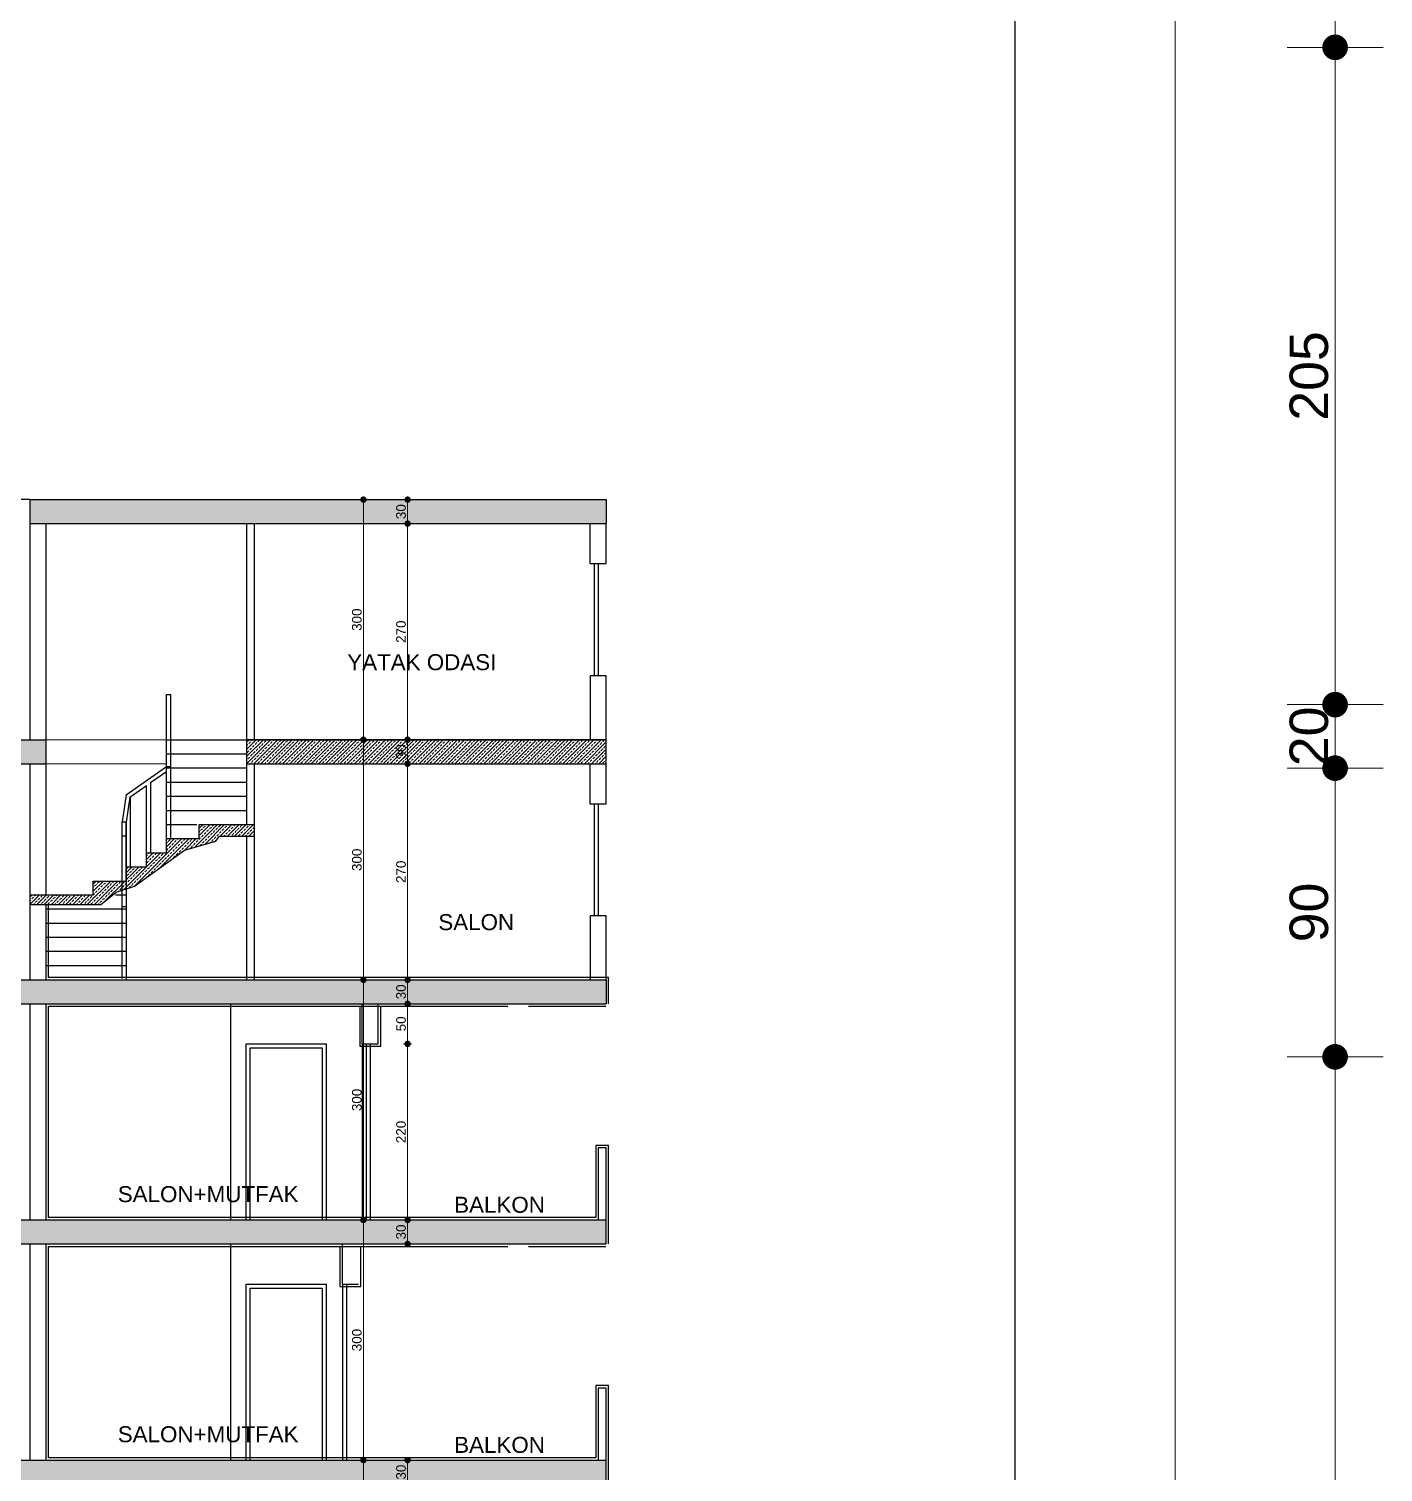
# Model space of a CAD drawing. Header units: millimetres. Extents: x 38129 to 72024, y -56282 to 16512.
# Drawn here: x 41290.3 to 41713.4, y -43674.8 to -43224 of the extents above; entities that cross this region are included whole.
import ezdxf

# ---------------------------------------------------------------- set-up
doc = ezdxf.new("R2010")
doc.units = ezdxf.units.MM
for name, color, linetype, lineweight in [('DIŞÖLÇÜ', 37, 'Continuous', 0), ('DUVAR', 255, 'Continuous', 30), ('GÖR 15', 115, 'Continuous', 15), ('KAPI', 4, 'Continuous', 30), ('M', 210, 'Continuous', 30), ('mahal', 7, 'Continuous', 5), ('pencere', 195, 'Continuous', 30), ('TARAMA', 252, 'Continuous', 0), ('ölçü İÇ', 31, 'Continuous', 0)]:
    doc.layers.add(name, color=color, linetype=linetype, lineweight=lineweight)
doc.layers.add('sıva', color=41, linetype='Continuous')
doc.styles.add('icdisolcu_yazi', font='arial.ttf')
doc.styles.get("Standard").update_dxf_attribs({"font": 'arial.ttf'})
doc.dimstyles.new('İç Ölçü', dxfattribs={"dimtxt": 12, "dimasz": 8, "dimexe": 5, "dimexo": 0, "dimgap": 2, "dimtad": 1, "dimdec": 0, "dimzin": 12, "dimdsep": 46, "dimtxsty": 'icdisolcu_yazi', "dimblk": 'DOT', "dimcen": 8, "dimdle": 5, "dimclrd": 256, "dimclre": 256, "dimclrt": 7, "dimadec": 0, "dimazin": 3, "dimtfac": 1, "dimtdec": 0, "dimtix": 1, "dimtmove": 2, "dimatfit": 3, "dimldrblk": 'DOT', "dimfxl": 0, "dimtolj": 1, "dimtzin": 0, "dimlwd": -1, "dimlwe": -1, "dimarcsym": 0})

# ---------------------------------------------------------------- blocks, each defined once
blk = doc.blocks.new('_Dot')
at = {"color": 0, "lineweight": -2}
blk.add_line((-0.5, 0), (-1, 0), dxfattribs=at)
at = {"color": 0, "lineweight": 30, "const_width": 0.5}
blk.add_lwpolyline([(-0.25, 0, 1), (0.25, 0, 1)], format="xyb", close=True, dxfattribs=at)
blk = doc.blocks.new('*D645')
at = {"layer": 'Defpoints', "color": 0, "lineweight": 120, "transparency": 16777216}
for p in [(41698.4, -43545.06), (41698.4, -43545.06), (41698.4, -43869.89)]:
    blk.add_point(p, dxfattribs=at)
at = {"layer": 'DIŞÖLÇÜ', "transparency": 16777216}
for p, q in [((41698.4, -43545.06), (41703.4, -43545.06)), ((41698.4, -43869.89), (41703.4, -43869.89))]:
    blk.add_line(p, q, dxfattribs=at)
at = {"layer": 'DIŞÖLÇÜ', "linetype": 'Continuous', "transparency": 16777216}
blk.add_line((41698.4, -43861.89), (41698.4, -43553.06), dxfattribs=at)
at = {"layer": 'DIŞÖLÇÜ', "transparency": 16777216, "xscale": 8, "yscale": 8, "zscale": 8}
for p, rotation in [((41698.4, -43545.06), 90), ((41698.4, -43869.89), 270)]:
    blk.add_blockref('_Dot', p, dxfattribs=dict(at, rotation=rotation))
at = {"layer": 'DIŞÖLÇÜ', "color": 7, "transparency": 16777216, "insert": (41690.27, -43707.48), "char_height": 12, "attachment_point": 5, "rotation": 90, "style": 'icdisolcu_yazi'}
blk.add_mtext('\\A1;325', dxfattribs=at)
blk = doc.blocks.new('*D646')
at = {"layer": 'Defpoints', "color": 0, "lineweight": 120, "transparency": 16777216}
for p in [(41698.4, -43454.89), (41698.4, -43454.89), (41698.4, -43545.06)]:
    blk.add_point(p, dxfattribs=at)
at = {"layer": 'DIŞÖLÇÜ', "transparency": 16777216}
for p, q in [((41698.4, -43454.89), (41703.4, -43454.89)), ((41698.4, -43545.06), (41703.4, -43545.06))]:
    blk.add_line(p, q, dxfattribs=at)
at = {"layer": 'DIŞÖLÇÜ', "linetype": 'Continuous', "transparency": 16777216}
blk.add_line((41698.4, -43537.06), (41698.4, -43462.89), dxfattribs=at)
at = {"layer": 'DIŞÖLÇÜ', "transparency": 16777216, "xscale": 8, "yscale": 8, "zscale": 8}
for p, rotation in [((41698.4, -43454.89), 90), ((41698.4, -43545.06), 270)]:
    blk.add_blockref('_Dot', p, dxfattribs=dict(at, rotation=rotation))
at = {"layer": 'DIŞÖLÇÜ', "color": 7, "transparency": 16777216, "insert": (41690.27, -43499.98), "char_height": 12, "attachment_point": 5, "rotation": 90, "style": 'icdisolcu_yazi'}
blk.add_mtext('\\A1;90', dxfattribs=at)
blk = doc.blocks.new('*D647')
at = {"layer": 'Defpoints', "color": 0, "lineweight": 120, "transparency": 16777216}
for p in [(41698.4, -43435.05), (41698.4, -43435.05), (41698.4, -43454.89)]:
    blk.add_point(p, dxfattribs=at)
at = {"layer": 'DIŞÖLÇÜ', "linetype": 'Continuous', "transparency": 16777216}
for p, q in [((41698.4, -43427.05), (41698.4, -43419.05)), ((41698.4, -43454.89), (41698.4, -43435.05)), ((41698.4, -43462.89), (41698.4, -43470.89))]:
    blk.add_line(p, q, dxfattribs=at)
at = {"layer": 'DIŞÖLÇÜ', "transparency": 16777216}
for p, q in [((41698.4, -43435.05), (41703.4, -43435.05)), ((41698.4, -43454.89), (41703.4, -43454.89))]:
    blk.add_line(p, q, dxfattribs=at)
at = {"layer": 'DIŞÖLÇÜ', "transparency": 16777216, "xscale": 8, "yscale": 8, "zscale": 8}
for p, rotation in [((41698.4, -43435.05), 270), ((41698.4, -43454.89), 90)]:
    blk.add_blockref('_Dot', p, dxfattribs=dict(at, rotation=rotation))
at = {"layer": 'DIŞÖLÇÜ', "color": 7, "transparency": 16777216, "insert": (41690.27, -43444.97), "char_height": 12, "attachment_point": 5, "rotation": 90, "style": 'icdisolcu_yazi'}
blk.add_mtext('\\A1;20', dxfattribs=at)
blk = doc.blocks.new('*D648')
at = {"layer": 'Defpoints', "color": 0, "lineweight": 120, "transparency": 16777216}
for p in [(41698.4, -43229.74), (41698.4, -43229.74), (41698.4, -43435.05)]:
    blk.add_point(p, dxfattribs=at)
at = {"layer": 'DIŞÖLÇÜ', "transparency": 16777216}
for p, q in [((41698.4, -43229.74), (41703.4, -43229.74)), ((41698.4, -43435.05), (41703.4, -43435.05))]:
    blk.add_line(p, q, dxfattribs=at)
at = {"layer": 'DIŞÖLÇÜ', "linetype": 'Continuous', "transparency": 16777216}
blk.add_line((41698.4, -43427.05), (41698.4, -43237.74), dxfattribs=at)
at = {"layer": 'DIŞÖLÇÜ', "transparency": 16777216, "xscale": 8, "yscale": 8, "zscale": 8}
for p, rotation in [((41698.4, -43229.74), 90), ((41698.4, -43435.05), 270)]:
    blk.add_blockref('_Dot', p, dxfattribs=dict(at, rotation=rotation))
at = {"layer": 'DIŞÖLÇÜ', "color": 7, "transparency": 16777216, "insert": (41690.27, -43332.39), "char_height": 12, "attachment_point": 5, "rotation": 90, "style": 'icdisolcu_yazi'}
blk.add_mtext('\\A1;205', dxfattribs=at)
blk = doc.blocks.new('*D651')
at = {"layer": 'Defpoints', "color": 0, "lineweight": 120, "transparency": 16777216}
for p in [(41598.4, -42861.66), (41598.39, -45540.12), (41598.39, -45540.12)]:
    blk.add_point(p, dxfattribs=at)
at = {"layer": 'DIŞÖLÇÜ', "transparency": 16777216}
for p, q in [((41598.4, -42861.66), (41593.39, -42861.66)), ((41598.39, -45540.12), (41603.39, -45540.12))]:
    blk.add_line(p, q, dxfattribs=at)
at = {"layer": 'DIŞÖLÇÜ', "linetype": 'Continuous', "transparency": 16777216}
blk.add_line((41598.39, -42869.66), (41598.39, -45532.12), dxfattribs=at)
at = {"layer": 'DIŞÖLÇÜ', "transparency": 16777216, "xscale": 8, "yscale": 8, "zscale": 8}
for p, rotation in [((41598.39, -42861.66), 90), ((41598.39, -45540.12), 270)]:
    blk.add_blockref('_Dot', p, dxfattribs=dict(at, rotation=rotation))
at = {"layer": 'DIŞÖLÇÜ', "color": 7, "transparency": 16777216, "insert": (41590.26, -44200.89), "char_height": 12, "attachment_point": 5, "rotation": 90, "style": 'icdisolcu_yazi'}
blk.add_mtext('\\A1;2678', dxfattribs=at)
blk = doc.blocks.new('*D654')
at = {"layer": 'Defpoints', "color": 0, "lineweight": 120, "transparency": 16777216}
for p in [(41648.4, -42861.66), (41648.39, -45540.12), (41648.39, -45540.12)]:
    blk.add_point(p, dxfattribs=at)
at = {"layer": 'DIŞÖLÇÜ', "transparency": 16777216}
for p, q in [((41648.4, -42861.66), (41643.39, -42861.66)), ((41648.39, -45540.12), (41653.39, -45540.12))]:
    blk.add_line(p, q, dxfattribs=at)
at = {"layer": 'DIŞÖLÇÜ', "linetype": 'Continuous', "transparency": 16777216}
blk.add_line((41648.39, -42869.66), (41648.39, -45532.12), dxfattribs=at)
at = {"layer": 'DIŞÖLÇÜ', "transparency": 16777216, "xscale": 8, "yscale": 8, "zscale": 8}
for p, rotation in [((41648.39, -42861.66), 90), ((41648.39, -45540.12), 270)]:
    blk.add_blockref('_Dot', p, dxfattribs=dict(at, rotation=rotation))
at = {"layer": 'DIŞÖLÇÜ', "color": 7, "transparency": 16777216, "insert": (41640.26, -44200.89), "char_height": 12, "attachment_point": 5, "rotation": 90, "style": 'icdisolcu_yazi'}
blk.add_mtext('\\A1;2678', dxfattribs=at)
blk = doc.blocks.new('*D657')
at = {"layer": 'Defpoints', "color": 0, "lineweight": 120, "transparency": 16777216}
for p in [(41698.4, -43174.74), (41698.4, -43229.74), (41698.4, -43229.74)]:
    blk.add_point(p, dxfattribs=at)
at = {"layer": 'DIŞÖLÇÜ', "transparency": 16777216}
for p, q in [((41698.4, -43174.74), (41703.4, -43174.74)), ((41698.4, -43229.74), (41703.4, -43229.74))]:
    blk.add_line(p, q, dxfattribs=at)
at = {"layer": 'DIŞÖLÇÜ', "linetype": 'Continuous', "transparency": 16777216}
blk.add_line((41698.4, -43182.74), (41698.4, -43221.74), dxfattribs=at)
at = {"layer": 'DIŞÖLÇÜ', "transparency": 16777216, "xscale": 8, "yscale": 8, "zscale": 8}
for p, rotation in [((41698.4, -43174.74), 90), ((41698.4, -43229.74), 270)]:
    blk.add_blockref('_Dot', p, dxfattribs=dict(at, rotation=rotation))
at = {"layer": 'DIŞÖLÇÜ', "color": 7, "transparency": 16777216, "insert": (41690.3, -43202.24), "char_height": 12, "attachment_point": 5, "rotation": 90, "style": 'icdisolcu_yazi'}
blk.add_mtext('\\A1;55', dxfattribs=at)
blk = doc.blocks.new('*D2831')
at = {"layer": 'Defpoints', "color": 0, "transparency": 16777216}
for p in [(49391.4, -83958.9), (49391.4, -83988.9), (49391.4, -83988.9)]:
    blk.add_point(p, dxfattribs=at)
at = {"layer": 'ölçü İÇ', "transparency": 16777216}
for p, q in [((49391.4, -83958.9), (49396.4, -83958.9)), ((49391.4, -83988.9), (49396.4, -83988.9))]:
    blk.add_line(p, q, dxfattribs=at)
at = {"layer": 'ölçü İÇ', "linetype": 'Continuous', "transparency": 16777216}
blk.add_line((49391.4, -83966.9), (49391.4, -83980.9), dxfattribs=at)
at = {"layer": 'ölçü İÇ', "transparency": 16777216, "xscale": 8, "yscale": 8, "zscale": 8}
for p, rotation in [((49391.4, -83958.9), 90), ((49391.4, -83988.9), 270)]:
    blk.add_blockref('_Dot', p, dxfattribs=dict(at, rotation=rotation))
at = {"layer": 'ölçü İÇ', "color": 7, "transparency": 16777216, "insert": (49383.2, -83973.9), "char_height": 12, "attachment_point": 5, "rotation": 90, "style": 'icdisolcu_yazi'}
blk.add_mtext('\\A1;30', dxfattribs=at)
blk = doc.blocks.new('*D2832')
at = {"layer": 'Defpoints', "color": 0, "transparency": 16777216}
for p in [(49391.4, -84258.9), (49391.4, -84288.9), (49391.4, -84288.9)]:
    blk.add_point(p, dxfattribs=at)
at = {"layer": 'ölçü İÇ', "transparency": 16777216}
for p, q in [((49391.4, -84258.9), (49396.4, -84258.9)), ((49391.4, -84288.9), (49396.4, -84288.9))]:
    blk.add_line(p, q, dxfattribs=at)
at = {"layer": 'ölçü İÇ', "linetype": 'Continuous', "transparency": 16777216}
blk.add_line((49391.4, -84266.9), (49391.4, -84280.9), dxfattribs=at)
at = {"layer": 'ölçü İÇ', "transparency": 16777216, "xscale": 8, "yscale": 8, "zscale": 8}
for p, rotation in [((49391.4, -84258.9), 90), ((49391.4, -84288.9), 270)]:
    blk.add_blockref('_Dot', p, dxfattribs=dict(at, rotation=rotation))
at = {"layer": 'ölçü İÇ', "color": 7, "transparency": 16777216, "insert": (49383.2, -84273.9), "char_height": 12, "attachment_point": 5, "rotation": 90, "style": 'icdisolcu_yazi'}
blk.add_mtext('\\A1;30', dxfattribs=at)
blk = doc.blocks.new('*D2833')
at = {"layer": 'Defpoints', "color": 0, "transparency": 16777216}
for p in [(49391.4, -84558.9), (49391.4, -84588.9), (49391.4, -84588.9)]:
    blk.add_point(p, dxfattribs=at)
at = {"layer": 'ölçü İÇ', "transparency": 16777216}
for p, q in [((49391.4, -84558.9), (49396.4, -84558.9)), ((49391.4, -84588.9), (49396.4, -84588.9))]:
    blk.add_line(p, q, dxfattribs=at)
at = {"layer": 'ölçü İÇ', "linetype": 'Continuous', "transparency": 16777216}
blk.add_line((49391.4, -84566.9), (49391.4, -84580.9), dxfattribs=at)
at = {"layer": 'ölçü İÇ', "transparency": 16777216, "xscale": 8, "yscale": 8, "zscale": 8}
for p, rotation in [((49391.4, -84558.9), 90), ((49391.4, -84588.9), 270)]:
    blk.add_blockref('_Dot', p, dxfattribs=dict(at, rotation=rotation))
at = {"layer": 'ölçü İÇ', "color": 7, "transparency": 16777216, "insert": (49383.2, -84573.9), "char_height": 12, "attachment_point": 5, "rotation": 90, "style": 'icdisolcu_yazi'}
blk.add_mtext('\\A1;30', dxfattribs=at)
blk = doc.blocks.new('*D2850')
at = {"layer": 'Defpoints', "color": 0, "transparency": 16777216}
for p in [(49336.2, -84558.9), (49336.2, -84558.9), (49336.2, -84858.9)]:
    blk.add_point(p, dxfattribs=at)
at = {"layer": 'ölçü İÇ', "transparency": 16777216}
for p, q in [((49336.2, -84558.9), (49341.2, -84558.9)), ((49336.2, -84858.9), (49341.2, -84858.9))]:
    blk.add_line(p, q, dxfattribs=at)
at = {"layer": 'ölçü İÇ', "linetype": 'Continuous', "transparency": 16777216}
blk.add_line((49336.2, -84850.9), (49336.2, -84566.9), dxfattribs=at)
at = {"layer": 'ölçü İÇ', "transparency": 16777216, "xscale": 8, "yscale": 8, "zscale": 8}
for p, rotation in [((49336.2, -84558.9), 90), ((49336.2, -84858.9), 270)]:
    blk.add_blockref('_Dot', p, dxfattribs=dict(at, rotation=rotation))
at = {"layer": 'ölçü İÇ', "color": 7, "transparency": 16777216, "insert": (49328, -84708.9), "char_height": 12, "attachment_point": 5, "rotation": 90, "style": 'icdisolcu_yazi'}
blk.add_mtext('\\A1;300', dxfattribs=at)
blk = doc.blocks.new('*D2851')
at = {"layer": 'Defpoints', "color": 0, "transparency": 16777216}
for p in [(49336.2, -84258.9), (49336.2, -84258.9), (49336.2, -84558.9)]:
    blk.add_point(p, dxfattribs=at)
at = {"layer": 'ölçü İÇ', "transparency": 16777216}
for p, q in [((49336.2, -84258.9), (49341.2, -84258.9)), ((49336.2, -84558.9), (49341.2, -84558.9))]:
    blk.add_line(p, q, dxfattribs=at)
at = {"layer": 'ölçü İÇ', "linetype": 'Continuous', "transparency": 16777216}
blk.add_line((49336.2, -84550.9), (49336.2, -84266.9), dxfattribs=at)
at = {"layer": 'ölçü İÇ', "transparency": 16777216, "xscale": 8, "yscale": 8, "zscale": 8}
for p, rotation in [((49336.2, -84258.9), 90), ((49336.2, -84558.9), 270)]:
    blk.add_blockref('_Dot', p, dxfattribs=dict(at, rotation=rotation))
at = {"layer": 'ölçü İÇ', "color": 7, "transparency": 16777216, "insert": (49328, -84408.9), "char_height": 12, "attachment_point": 5, "rotation": 90, "style": 'icdisolcu_yazi'}
blk.add_mtext('\\A1;300', dxfattribs=at)
blk = doc.blocks.new('*D2852')
at = {"layer": 'Defpoints', "color": 0, "transparency": 16777216}
for p in [(49336.2, -83958.9), (49336.2, -83958.9), (49336.2, -84258.9)]:
    blk.add_point(p, dxfattribs=at)
at = {"layer": 'ölçü İÇ', "transparency": 16777216}
for p, q in [((49336.2, -83958.9), (49341.2, -83958.9)), ((49336.2, -84258.9), (49341.2, -84258.9))]:
    blk.add_line(p, q, dxfattribs=at)
at = {"layer": 'ölçü İÇ', "linetype": 'Continuous', "transparency": 16777216}
blk.add_line((49336.2, -84250.9), (49336.2, -83966.9), dxfattribs=at)
at = {"layer": 'ölçü İÇ', "transparency": 16777216, "xscale": 8, "yscale": 8, "zscale": 8}
for p, rotation in [((49336.2, -83958.9), 90), ((49336.2, -84258.9), 270)]:
    blk.add_blockref('_Dot', p, dxfattribs=dict(at, rotation=rotation))
at = {"layer": 'ölçü İÇ', "color": 7, "transparency": 16777216, "insert": (49328, -84108.9), "char_height": 12, "attachment_point": 5, "rotation": 90, "style": 'icdisolcu_yazi'}
blk.add_mtext('\\A1;300', dxfattribs=at)
blk = doc.blocks.new('*D2853')
at = {"layer": 'Defpoints', "color": 0, "transparency": 16777216}
for p in [(49333.5, -83658.9), (49336.2, -83658.9), (49336.2, -83958.9)]:
    blk.add_point(p, dxfattribs=at)
at = {"layer": 'ölçü İÇ', "transparency": 16777216}
for p, q in [((49333.5, -83658.9), (49341.2, -83658.9)), ((49336.2, -83958.9), (49341.2, -83958.9))]:
    blk.add_line(p, q, dxfattribs=at)
at = {"layer": 'ölçü İÇ', "linetype": 'Continuous', "transparency": 16777216}
blk.add_line((49336.2, -83950.9), (49336.2, -83666.9), dxfattribs=at)
at = {"layer": 'ölçü İÇ', "transparency": 16777216, "xscale": 8, "yscale": 8, "zscale": 8}
for p, rotation in [((49336.2, -83658.9), 90), ((49336.2, -83958.9), 270)]:
    blk.add_blockref('_Dot', p, dxfattribs=dict(at, rotation=rotation))
at = {"layer": 'ölçü İÇ', "color": 7, "transparency": 16777216, "insert": (49328, -83808.9), "char_height": 12, "attachment_point": 5, "rotation": 90, "style": 'icdisolcu_yazi'}
blk.add_mtext('\\A1;300', dxfattribs=at)
blk = doc.blocks.new('*D2854')
at = {"layer": 'Defpoints', "color": 0, "transparency": 16777216}
for p in [(49336.2, -83358.9), (49340.5, -83358.9), (49333.5, -83658.9)]:
    blk.add_point(p, dxfattribs=at)
at = {"layer": 'ölçü İÇ', "transparency": 16777216}
for p, q in [((49340.5, -83358.9), (49331.2, -83358.9)), ((49333.5, -83658.9), (49341.2, -83658.9))]:
    blk.add_line(p, q, dxfattribs=at)
at = {"layer": 'ölçü İÇ', "linetype": 'Continuous', "transparency": 16777216}
blk.add_line((49336.2, -83650.9), (49336.2, -83366.9), dxfattribs=at)
at = {"layer": 'ölçü İÇ', "transparency": 16777216, "xscale": 8, "yscale": 8, "zscale": 8}
for p, rotation in [((49336.2, -83358.9), 90), ((49336.2, -83658.9), 270)]:
    blk.add_blockref('_Dot', p, dxfattribs=dict(at, rotation=rotation))
at = {"layer": 'ölçü İÇ', "color": 7, "transparency": 16777216, "insert": (49328, -83508.9), "char_height": 12, "attachment_point": 5, "rotation": 90, "style": 'icdisolcu_yazi'}
blk.add_mtext('\\A1;300', dxfattribs=at)
blk = doc.blocks.new('*D2855')
at = {"layer": 'Defpoints', "color": 0, "transparency": 16777216}
for p in [(49391.4, -83688.9), (49401.8, -83688.9), (49391.4, -83958.9)]:
    blk.add_point(p, dxfattribs=at)
at = {"layer": 'ölçü İÇ', "transparency": 16777216}
for p, q in [((49396.4, -83688.9), (49386.4, -83688.9)), ((49391.4, -83958.9), (49396.4, -83958.9))]:
    blk.add_line(p, q, dxfattribs=at)
at = {"layer": 'ölçü İÇ', "linetype": 'Continuous', "transparency": 16777216}
blk.add_line((49391.4, -83950.9), (49391.4, -83696.9), dxfattribs=at)
at = {"layer": 'ölçü İÇ', "transparency": 16777216, "xscale": 8, "yscale": 8, "zscale": 8}
for p, rotation in [((49391.4, -83688.9), 90), ((49391.4, -83958.9), 270)]:
    blk.add_blockref('_Dot', p, dxfattribs=dict(at, rotation=rotation))
at = {"layer": 'ölçü İÇ', "color": 7, "transparency": 16777216, "insert": (49383.2, -83823.9), "char_height": 12, "attachment_point": 5, "rotation": 90, "style": 'icdisolcu_yazi'}
blk.add_mtext('\\A1;270', dxfattribs=at)
blk = doc.blocks.new('*D2856')
at = {"layer": 'Defpoints', "color": 0, "transparency": 16777216}
for p in [(49391.4, -83658.9), (49401.8, -83658.9), (49401.8, -83688.9)]:
    blk.add_point(p, dxfattribs=at)
at = {"layer": 'ölçü İÇ', "transparency": 16777216}
for p, q in [((49396.4, -83658.9), (49386.4, -83658.9)), ((49396.4, -83688.9), (49386.4, -83688.9))]:
    blk.add_line(p, q, dxfattribs=at)
at = {"layer": 'ölçü İÇ', "linetype": 'Continuous', "transparency": 16777216}
blk.add_line((49391.4, -83680.9), (49391.4, -83666.9), dxfattribs=at)
at = {"layer": 'ölçü İÇ', "transparency": 16777216, "xscale": 8, "yscale": 8, "zscale": 8}
for p, rotation in [((49391.4, -83658.9), 90), ((49391.4, -83688.9), 270)]:
    blk.add_blockref('_Dot', p, dxfattribs=dict(at, rotation=rotation))
at = {"layer": 'ölçü İÇ', "color": 7, "transparency": 16777216, "insert": (49383.2, -83673.9), "char_height": 12, "attachment_point": 5, "rotation": 90, "style": 'icdisolcu_yazi'}
blk.add_mtext('\\A1;30', dxfattribs=at)
blk = doc.blocks.new('*D2857')
at = {"layer": 'Defpoints', "color": 0, "transparency": 16777216}
for p in [(49391.4, -83388.9), (49420.7, -83388.9), (49401.8, -83658.9)]:
    blk.add_point(p, dxfattribs=at)
at = {"layer": 'ölçü İÇ', "transparency": 16777216}
for p, q in [((49396.4, -83388.9), (49386.4, -83388.9)), ((49396.4, -83658.9), (49386.4, -83658.9))]:
    blk.add_line(p, q, dxfattribs=at)
at = {"layer": 'ölçü İÇ', "linetype": 'Continuous', "transparency": 16777216}
blk.add_line((49391.4, -83650.9), (49391.4, -83396.9), dxfattribs=at)
at = {"layer": 'ölçü İÇ', "transparency": 16777216, "xscale": 8, "yscale": 8, "zscale": 8}
for p, rotation in [((49391.4, -83388.9), 90), ((49391.4, -83658.9), 270)]:
    blk.add_blockref('_Dot', p, dxfattribs=dict(at, rotation=rotation))
at = {"layer": 'ölçü İÇ', "color": 7, "transparency": 16777216, "insert": (49383.2, -83523.9), "char_height": 12, "attachment_point": 5, "rotation": 90, "style": 'icdisolcu_yazi'}
blk.add_mtext('\\A1;270', dxfattribs=at)
blk = doc.blocks.new('*D2858')
at = {"layer": 'Defpoints', "color": 0, "transparency": 16777216}
for p in [(49391.4, -83358.9), (49420.7, -83358.9), (49420.7, -83388.9)]:
    blk.add_point(p, dxfattribs=at)
at = {"layer": 'ölçü İÇ', "transparency": 16777216}
for p, q in [((49396.4, -83358.9), (49386.4, -83358.9)), ((49396.4, -83388.9), (49386.4, -83388.9))]:
    blk.add_line(p, q, dxfattribs=at)
at = {"layer": 'ölçü İÇ', "linetype": 'Continuous', "transparency": 16777216}
blk.add_line((49391.4, -83380.9), (49391.4, -83366.9), dxfattribs=at)
at = {"layer": 'ölçü İÇ', "transparency": 16777216, "xscale": 8, "yscale": 8, "zscale": 8}
for p, rotation in [((49391.4, -83358.9), 90), ((49391.4, -83388.9), 270)]:
    blk.add_blockref('_Dot', p, dxfattribs=dict(at, rotation=rotation))
at = {"layer": 'ölçü İÇ', "color": 7, "transparency": 16777216, "insert": (49383.2, -83373.9), "char_height": 12, "attachment_point": 5, "rotation": 90, "style": 'icdisolcu_yazi'}
blk.add_mtext('\\A1;30', dxfattribs=at)
blk = doc.blocks.new('MDKFDKFD')
at = {"layer": 'TARAMA'}
h = blk.add_hatch(dxfattribs=at)
h.set_pattern_fill('ANSI33', color=256)
h.set_pattern_definition([(45, (47642.8597, -87022.94), (-4.490128, 4.490128), []), (45, (47647.35, -87022.94), (-4.490128, 4.490128), [3.175, -1.5875])])
h.paths.add_polyline_path([(48919.6, -83358.9), (48919.6, -83388.9), (49639.6, -83388.9), (49639.6, -83358.9)])
h = blk.add_hatch(dxfattribs=at)
h.set_pattern_fill('ANSI33', color=256)
h.set_pattern_definition([(45, (4939.406, -63386.696), (-4.4901281, 4.4901281), []), (45, (4943.896, -63386.696), (-4.4901281, 4.4901281), [3.175, -1.5875])])
h.paths.add_polyline_path([(48939.6, -83688.9), (48939.6, -83658.9), (48004.6, -83658.9), (48004.6, -83688.9)])
h = blk.add_hatch(dxfattribs=at)
h.set_pattern_fill('ANSI33', color=256)
h.set_pattern_definition([(45, (-4845.231, -63603.3096), (-4.49012806, 4.49012806), []), (45, (-4840.741, -63603.3096), (-4.49012806, 4.49012806), [3.175, -1.5875])])
h.paths.add_polyline_path([(49190.1, -83688.9), (49639.6, -83688.9), (49639.6, -83658.9), (49190.1, -83658.9)])
h = blk.add_hatch(dxfattribs=at)
h.set_pattern_fill('ANSI33', color=256)
h.set_pattern_definition([(45, (-1545.7826, -63603.227), (-4.49012806, 4.49012806), []), (45, (-1541.2925, -63603.227), (-4.49012806, 4.49012806), [3.175, -1.5875])])
h.paths.add_polyline_path([(49065.1, -83800.1), (49065.1, -83817.7), (49039.6, -83817.7), (49039.6, -83835.4), (48998.6, -83835.4), (48998.6, -83853), (48919.6, -83853), (48919.6, -83864.6), (49008.1, -83864.6), (49027.1, -83849.4), (49050, -83842), (49112.7, -83796.8), (49151.8, -83785.8), (49156.4, -83779.4), (49199.6, -83779.4), (49199.6, -83764.8), (49131.1, -83764.8), (49131.1, -83782.4), (49090.1, -83782.4), (49090.1, -83800.1)])
h = blk.add_hatch(dxfattribs=at)
h.set_pattern_fill('ANSI33', color=256)
h.set_pattern_definition([(45, (4939.406, -63686.696), (-4.4901281, 4.4901281), []), (45, (4943.896, -63686.696), (-4.4901281, 4.4901281), [3.175, -1.5875])])
h.paths.add_polyline_path([(49639.6, -83988.9), (49639.6, -83958.9), (48004.6, -83958.9), (48004.6, -83988.9)])
h = blk.add_hatch(dxfattribs=at)
h.set_pattern_fill('ANSI33', color=256)
h.set_pattern_definition([(45, (4939.406, -63986.696), (-4.4901281, 4.4901281), []), (45, (4943.896, -63986.696), (-4.4901281, 4.4901281), [3.175, -1.5875])])
h.paths.add_polyline_path([(49639.6, -84288.9), (49639.6, -84258.9), (48004.6, -84258.9), (48004.6, -84288.9)])
h = blk.add_hatch(dxfattribs=at)
h.set_pattern_fill('ANSI33', color=256)
h.set_pattern_definition([(45, (4939.406, -64286.696), (-4.4901281, 4.4901281), []), (45, (4943.896, -64286.696), (-4.4901281, 4.4901281), [3.175, -1.5875])])
h.paths.add_polyline_path([(49639.6, -84588.9), (49639.6, -84558.9), (48004.6, -84558.9), (48004.6, -84588.9)])
at = {"layer": 'DUVAR'}
for p, q in [((48919.6, -83658.9), (48919.6, -83358.9)), ((48919.6, -83358.9), (49639.6, -83358.9)), ((49639.6, -83358.9), (49639.6, -83388.9)), ((48919.6, -83388.9), (49639.6, -83388.9)), ((48939.6, -83658.9), (48939.6, -83388.9)), ((49190.1, -83388.9), (49190.1, -83764.8)), ((49199.6, -83388.9), (49199.6, -83658.9)), ((49619.6, -83438.9), (49619.6, -83388.9)), ((49639.6, -83438.9), (49639.6, -83388.9)), ((49619.6, -83438.9), (49639.6, -83438.9)), ((48004.6, -83658.9), (48939.6, -83658.9)), ((48939.6, -83853), (48939.6, -83658.9)), ((49190.1, -83658.9), (49639.6, -83658.9)), ((48004.6, -83688.9), (48939.6, -83688.9)), ((48919.6, -83958.9), (48919.6, -83688.9)), ((49193.7, -83688.9), (49639.6, -83688.9)), ((49199.6, -83688.9), (49199.6, -83958.9)), ((49619.6, -83738.9), (49619.6, -83688.9)), ((49639.6, -83738.9), (49639.6, -83688.9)), ((49619.6, -83738.9), (49639.6, -83738.9)), ((49190.1, -83779.4), (49190.1, -83958.9)), ((48998.6, -83853), (48919.6, -83853)), ((48939.6, -83958.9), (48939.6, -83864.6)), ((48004.6, -83958.9), (49639.6, -83958.9)), ((49639.6, -83958.9), (49639.6, -83988.9)), ((48004.6, -83988.9), (49639.6, -83988.9)), ((48919.6, -84258.9), (48919.6, -83988.9)), ((48939.6, -84258.9), (48939.6, -83988.9)), ((49334.8, -84038.9), (49334.8, -83988.9)), ((49354.8, -84038.9), (49354.8, -83988.9)), ((49334.8, -84038.9), (49354.8, -84038.9)), ((48004.6, -84258.9), (49639.6, -84258.9)), ((48004.6, -84288.9), (49639.6, -84288.9)), ((48919.6, -84558.9), (48919.6, -84288.9)), ((48939.6, -84558.9), (48939.6, -84288.9)), ((49309.9, -84338.9), (49309.9, -84288.9)), ((49309.9, -84338.9), (49329.9, -84338.9)), ((48004.6, -84558.9), (49639.6, -84558.9))]:
    blk.add_line(p, q, dxfattribs=at)
for points in [[(49639.6, -83658.9), (49639.6, -83578.9), (49619.6, -83578.9), (49619.6, -83658.9)], [(48998.6, -83853), (48998.6, -83835.4), (49039.6, -83835.4), (49039.6, -83817.7), (49065.1, -83817.7), (49065.1, -83800.1), (49090.1, -83800.1), (49090.1, -83782.4), (49131.1, -83782.4), (49131.1, -83764.8), (49199.6, -83764.8)], [(48919.6, -83864.6), (49008.1, -83864.6), (49027.1, -83849.4), (49050, -83842), (49112.7, -83796.8), (49151.8, -83785.8), (49156.4, -83779.4), (49199.6, -83779.4)], [(49639.6, -83958.9), (49639.6, -83878.9), (49619.6, -83878.9), (49619.6, -83958.9)], [(49639.6, -84288.9), (49639.6, -84168.9), (49629.6, -84168.9), (49629.6, -84258.9)], [(49639.6, -84588.9), (49639.6, -84468.9), (49629.6, -84468.9), (49629.6, -84558.9)]]:
    blk.add_lwpolyline(points, dxfattribs=at)
blk.add_lwpolyline([(49190.1, -83688.9), (49639.6, -83688.9), (49639.6, -83658.9), (49190.1, -83658.9)], close=True, dxfattribs=at)
at = {"layer": 'GÖR 15'}
blk.add_lwpolyline([(48939.6, -83658.9), (49090.1, -83658.9), (49090.1, -83688.9), (48939.6, -83688.9)], close=True, dxfattribs=at)
at = {"layer": 'KAPI'}
for p, q in [((49170.1, -83988.9), (49170.1, -84258.9)), ((49170.1, -84288.9), (49170.1, -84558.9))]:
    blk.add_line(p, q, dxfattribs=at)
for points in [[(49189.6, -84258.9), (49189.6, -84038.9), (49289.6, -84038.9), (49289.6, -84258.9)], [(49194.6, -84258.9), (49194.6, -84043.9), (49284.6, -84043.9), (49284.6, -84258.9)], [(49189.6, -84558.9), (49189.6, -84338.9), (49289.6, -84338.9), (49289.6, -84558.9)], [(49194.6, -84558.9), (49194.6, -84343.9), (49284.6, -84343.9), (49284.6, -84558.9)]]:
    blk.add_lwpolyline(points, dxfattribs=at)
at = {"layer": 'M'}
for p, q in [((49039.6, -83727.7), (49090.1, -83692.4)), ((49070.1, -83712.5), (49090.1, -83698.5)), ((49090.1, -83782.4), (49090.1, -83698.5)), ((49044.3, -83730.6), (49065.1, -83716)), ((49039.6, -83727.7), (49034.8, -83761.3)), ((49044.3, -83730.6), (49039.7, -83762)), ((49039.8, -83853), (49026.5, -83853)), ((49039.6, -83870.7), (48939.6, -83870.7)), ((49039.6, -83888.3), (48939.6, -83888.3)), ((49039.6, -83906), (48939.6, -83906)), ((49039.6, -83923.6), (48939.6, -83923.6)), ((49039.6, -83941.3), (48939.6, -83941.3))]:
    blk.add_line(p, q, dxfattribs=at)
for points in [[(49090.1, -83692.4), (49095.1, -83692.4), (49095.1, -83782.4)], [(49090.1, -83782.4), (49090.1, -83698.5)], [(49065.1, -83800.1), (49065.1, -83716)], [(49070.1, -83712.5), (49070.1, -83800.1)], [(49044.6, -83730.3), (49044.6, -83817.7)], [(49034.8, -83851.3), (49034.8, -83761.3), (49039.8, -83761.3), (49039.8, -83851.3)], [(49039.6, -83817.7), (49039.6, -83761.3)], [(49034.8, -83868.9), (49034.8, -83778.9), (49039.8, -83778.9), (49039.8, -83868.9)], [(49039.8, -83845.3), (49039.8, -83958.9)], [(49034.8, -83957.2), (49034.8, -83867.2), (49039.8, -83867.2), (49039.8, -83957.2)]]:
    blk.add_lwpolyline(points, dxfattribs=at)
at = {"layer": 'pencere'}
for p, q in [((49624.6, -83438.9), (49624.6, -83578.9)), ((49629.6, -83438.9), (49629.6, -83578.9)), ((49624.6, -83738.9), (49624.6, -83878.9)), ((49629.6, -83738.9), (49629.6, -83878.9)), ((49334.8, -84038.9), (49334.8, -84258.9)), ((49339.8, -84038.9), (49339.8, -84258.9)), ((49344.8, -84038.9), (49344.8, -84258.9)), ((49309.9, -84338.9), (49309.9, -84558.9)), ((49314.9, -84338.9), (49314.9, -84558.9))]:
    blk.add_line(p, q, dxfattribs=at)
at = {"layer": 'sıva'}
for p, q in [((49090.5, -83658.9), (49190.1, -83658.9)), ((49090.5, -83676.5), (49190.1, -83676.5)), ((49090.5, -83694.2), (49190.1, -83694.2)), ((49090.5, -83711.8), (49190.1, -83711.8)), ((49090.5, -83729.5), (49190.1, -83729.5)), ((49090.5, -83747.1), (49190.1, -83747.1)), ((49090.5, -83764.8), (49128, -83764.8)), ((48942.6, -84255.9), (48942.6, -83991.9)), ((48942.6, -83991.9), (49516.6, -83991.9)), ((49331.8, -83991.9), (49331.8, -84041.9)), ((49357.8, -84041.9), (49357.8, -83991.9)), ((49542.6, -83991.9), (49639.3, -83991.9)), ((49331.8, -84041.9), (49357.8, -84041.9)), ((49642.6, -84165.9), (49626.6, -84165.9)), ((49626.6, -84165.9), (49626.6, -84255.9)), ((49642.6, -84288.9), (49642.6, -84165.9)), ((49626.6, -84255.9), (48942.6, -84255.9)), ((48942.6, -84555.9), (48942.6, -84291.9)), ((48942.6, -84291.9), (49516.6, -84291.9)), ((49306.9, -84291.9), (49306.9, -84341.9)), ((49332.9, -84341.9), (49332.9, -84291.9)), ((49542.6, -84291.9), (49639.3, -84291.9)), ((49306.9, -84341.9), (49332.9, -84341.9)), ((49642.6, -84465.9), (49626.6, -84465.9)), ((49626.6, -84465.9), (49626.6, -84555.9)), ((49642.6, -84588.9), (49642.6, -84465.9)), ((49626.6, -84555.9), (48942.6, -84555.9))]:
    blk.add_line(p, q, dxfattribs=at)
for points in [[(48919.6, -83358.9), (48489.6, -83358.9), (48489.6, -83568.9)], [(49090.1, -83698.5), (49090.1, -83602.4), (49095.1, -83602.4), (49095.1, -83692.4)], [(49642.6, -83988.9), (49642.6, -83955.9), (49626.6, -83955.9), (49626.6, -83955.9), (48942.6, -83955.9), (48942.6, -83864.6)]]:
    blk.add_lwpolyline(points, dxfattribs=at)
at = {"layer": 'ölçü İÇ'}
for p, q in [((49391.4, -83988.9), (49396.4, -83988.9)), ((49396.4, -84038.9), (49386.4, -84038.9)), ((49396.4, -84038.9), (49386.4, -84038.9)), ((49391.4, -84258.9), (49396.4, -84258.9))]:
    blk.add_line(p, q, dxfattribs=at)
at = {"layer": 'ölçü İÇ', "linetype": 'Continuous'}
for p, q in [((49391.4, -83996.9), (49391.4, -84030.9)), ((49391.4, -84046.9), (49391.4, -84250.9))]:
    blk.add_line(p, q, dxfattribs=at)
at = {"layer": 'ölçü İÇ', "xscale": 8, "yscale": 8, "zscale": 8}
for p, rotation in [((49391.4, -83988.9), 90), ((49391.4, -84038.9), 270), ((49391.4, -84038.9), 90), ((49391.4, -84258.9), 270)]:
    blk.add_blockref('_Dot', p, dxfattribs=dict(at, rotation=rotation))
at = {"layer": 'mahal', "char_height": 20, "attachment_point": 1}
for s, width, insert in [('YATAK ODASI', 250.343, (49316, -83552)), ('SALON', 250.343, (49429.8, -83876.8)), ('SALON+MUTFAK', 77.279, (49029.2, -84216.6)), ('BALKON', 275.107, (49449.6, -84229.9)), ('SALON+MUTFAK', 77.279, (49029.2, -84516.6)), ('BALKON', 275.107, (49449.6, -84529.9))]:
    blk.add_mtext_dynamic_manual_height_columns(s, width=width, gutter_width=12.5, heights=[0], dxfattribs=dict(at, insert=insert))
at = {"layer": 'ölçü İÇ', "color": 7, "char_height": 12, "attachment_point": 5, "rotation": 90, "style": 'icdisolcu_yazi'}
for s, insert in [('\\A1;50', (49383.2, -84013.9)), ('\\A1;220', (49383.2, -84148.9))]:
    blk.add_mtext(s, dxfattribs=dict(at, insert=insert))
at = {"layer": 'ölçü İÇ'}
for base, p1, p2, picture, middle in [((49336.2, -83358.9), (49333.5, -83658.9), (49340.5, -83358.9), '*D2854', (49328, -83508.9)), ((49391.4, -83358.9), (49420.7, -83388.9), (49420.7, -83358.9), '*D2858', (49383.2, -83373.9)), ((49391.4, -83388.9), (49401.8, -83658.9), (49420.7, -83388.9), '*D2857', (49383.2, -83523.9)), ((49336.2, -83658.9), (49336.2, -83958.9), (49333.5, -83658.9), '*D2853', (49328, -83808.9)), ((49391.4, -83658.9), (49401.8, -83688.9), (49401.8, -83658.9), '*D2856', (49383.2, -83673.9)), ((49391.4, -83688.9), (49391.4, -83958.9), (49401.8, -83688.9), '*D2855', (49383.2, -83823.9)), ((49336.2, -83958.9), (49336.2, -84258.9), (49336.2, -83958.9), '*D2852', (49328, -84108.9)), ((49391.4, -83988.9), (49391.4, -83958.9), (49391.4, -83988.9), '*D2831', (49383.2, -83973.9)), ((49336.2, -84258.9), (49336.2, -84558.9), (49336.2, -84258.9), '*D2851', (49328, -84408.9)), ((49391.4, -84288.9), (49391.4, -84258.9), (49391.4, -84288.9), '*D2832', (49383.2, -84273.9)), ((49336.2, -84558.9), (49336.2, -84858.9), (49336.2, -84558.9), '*D2850', (49328, -84708.9)), ((49391.4, -84588.9), (49391.4, -84558.9), (49391.4, -84588.9), '*D2833', (49383.2, -84573.9))]:
    dim = blk.add_linear_dim(base=base, p1=p1, p2=p2, angle=90, dimstyle='İç Ölçü', dxfattribs=at)
    dim.commit()
    dim.dimension.update_dxf_attribs({"geometry": picture, "text_midpoint": middle})
blk = doc.blocks.new('nfjfdj')
at = {"layer": 'DIŞÖLÇÜ', "xscale": 0.25, "yscale": 0.25, "zscale": 0.25}
blk.add_blockref('MDKFDKFD', (39338.41, -27653.81), dxfattribs=at)

msp = doc.modelspace()

# ---------------------------------------------------------------- linework, layer by layer
at = {"layer": 'DIŞÖLÇÜ'}
for p, q in [((41598.4, -42811.66), (41598.39, -45595.12)), ((41648.4, -42811.66), (41648.39, -45595.12)), ((41698.4, -42811.66), (41698.39, -45595.12)), ((41683.4, -43229.74), (41713.4, -43229.74)), ((41683.4, -43435.05), (41713.4, -43435.05)), ((41683.4, -43454.89), (41713.4, -43454.89)), ((41683.4, -43545.06), (41713.4, -43545.06))]:
    msp.add_line(p, q, dxfattribs=at)

# ---------------------------------------------------------------- block references
msp.add_blockref('nfjfdj', (-10277.62, 5122.52), dxfattribs=at)

# ---------------------------------------------------------------- dimensions: what is measured, and where the dimension line sits
for base, p1, p2, picture, middle in [((41598.39, -45540.12), (41598.4, -42861.66), (41598.39, -45540.12), '*D651', (41590.26, -44200.89)), ((41648.39, -45540.12), (41648.4, -42861.66), (41648.39, -45540.12), '*D654', (41640.26, -44200.89)), ((41698.4, -43229.74), (41698.4, -43174.74), (41698.4, -43229.74), '*D657', (41690.3, -43202.24)), ((41698.4, -43229.74), (41698.4, -43435.05), (41698.4, -43229.74), '*D648', (41690.27, -43332.39)), ((41698.4, -43435.05), (41698.4, -43454.89), (41698.4, -43435.05), '*D647', (41690.27, -43444.97)), ((41698.4, -43454.89), (41698.4, -43545.06), (41698.4, -43454.89), '*D646', (41690.27, -43499.98)), ((41698.4, -43545.06), (41698.4, -43869.89), (41698.4, -43545.06), '*D645', (41690.27, -43707.48))]:
    dim = msp.add_linear_dim(base=base, p1=p1, p2=p2, angle=90, dimstyle='İç Ölçü', dxfattribs=at)
    dim.commit()
    dim.dimension.update_dxf_attribs({"geometry": picture, "text_midpoint": middle})

doc.saveas('drawing.dxf')
